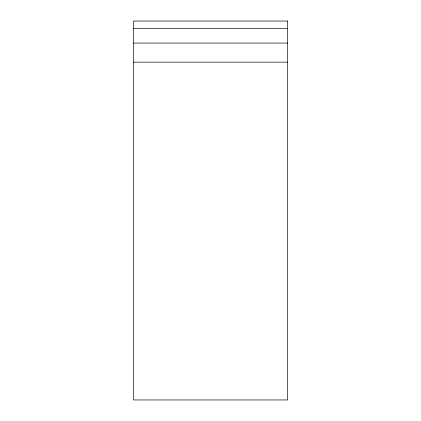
<?xml version="1.0" encoding="UTF-8"?>
<svg xmlns="http://www.w3.org/2000/svg" width="421" height="421" viewBox="0 0 421 421"><rect width="100%" height="100%" fill="white"/><g stroke="black" fill="none" stroke-linecap="round" stroke-linejoin="round"><path stroke-width="0.63" d="M133.452 28.402L287.548 28.402M133.452 43.063L287.548 43.063M133.452 62.15L287.548 62.15M287.548 21.05L133.452 21.05L133.452 399.95L287.548 399.95L287.548 21.05"/></g></svg>
